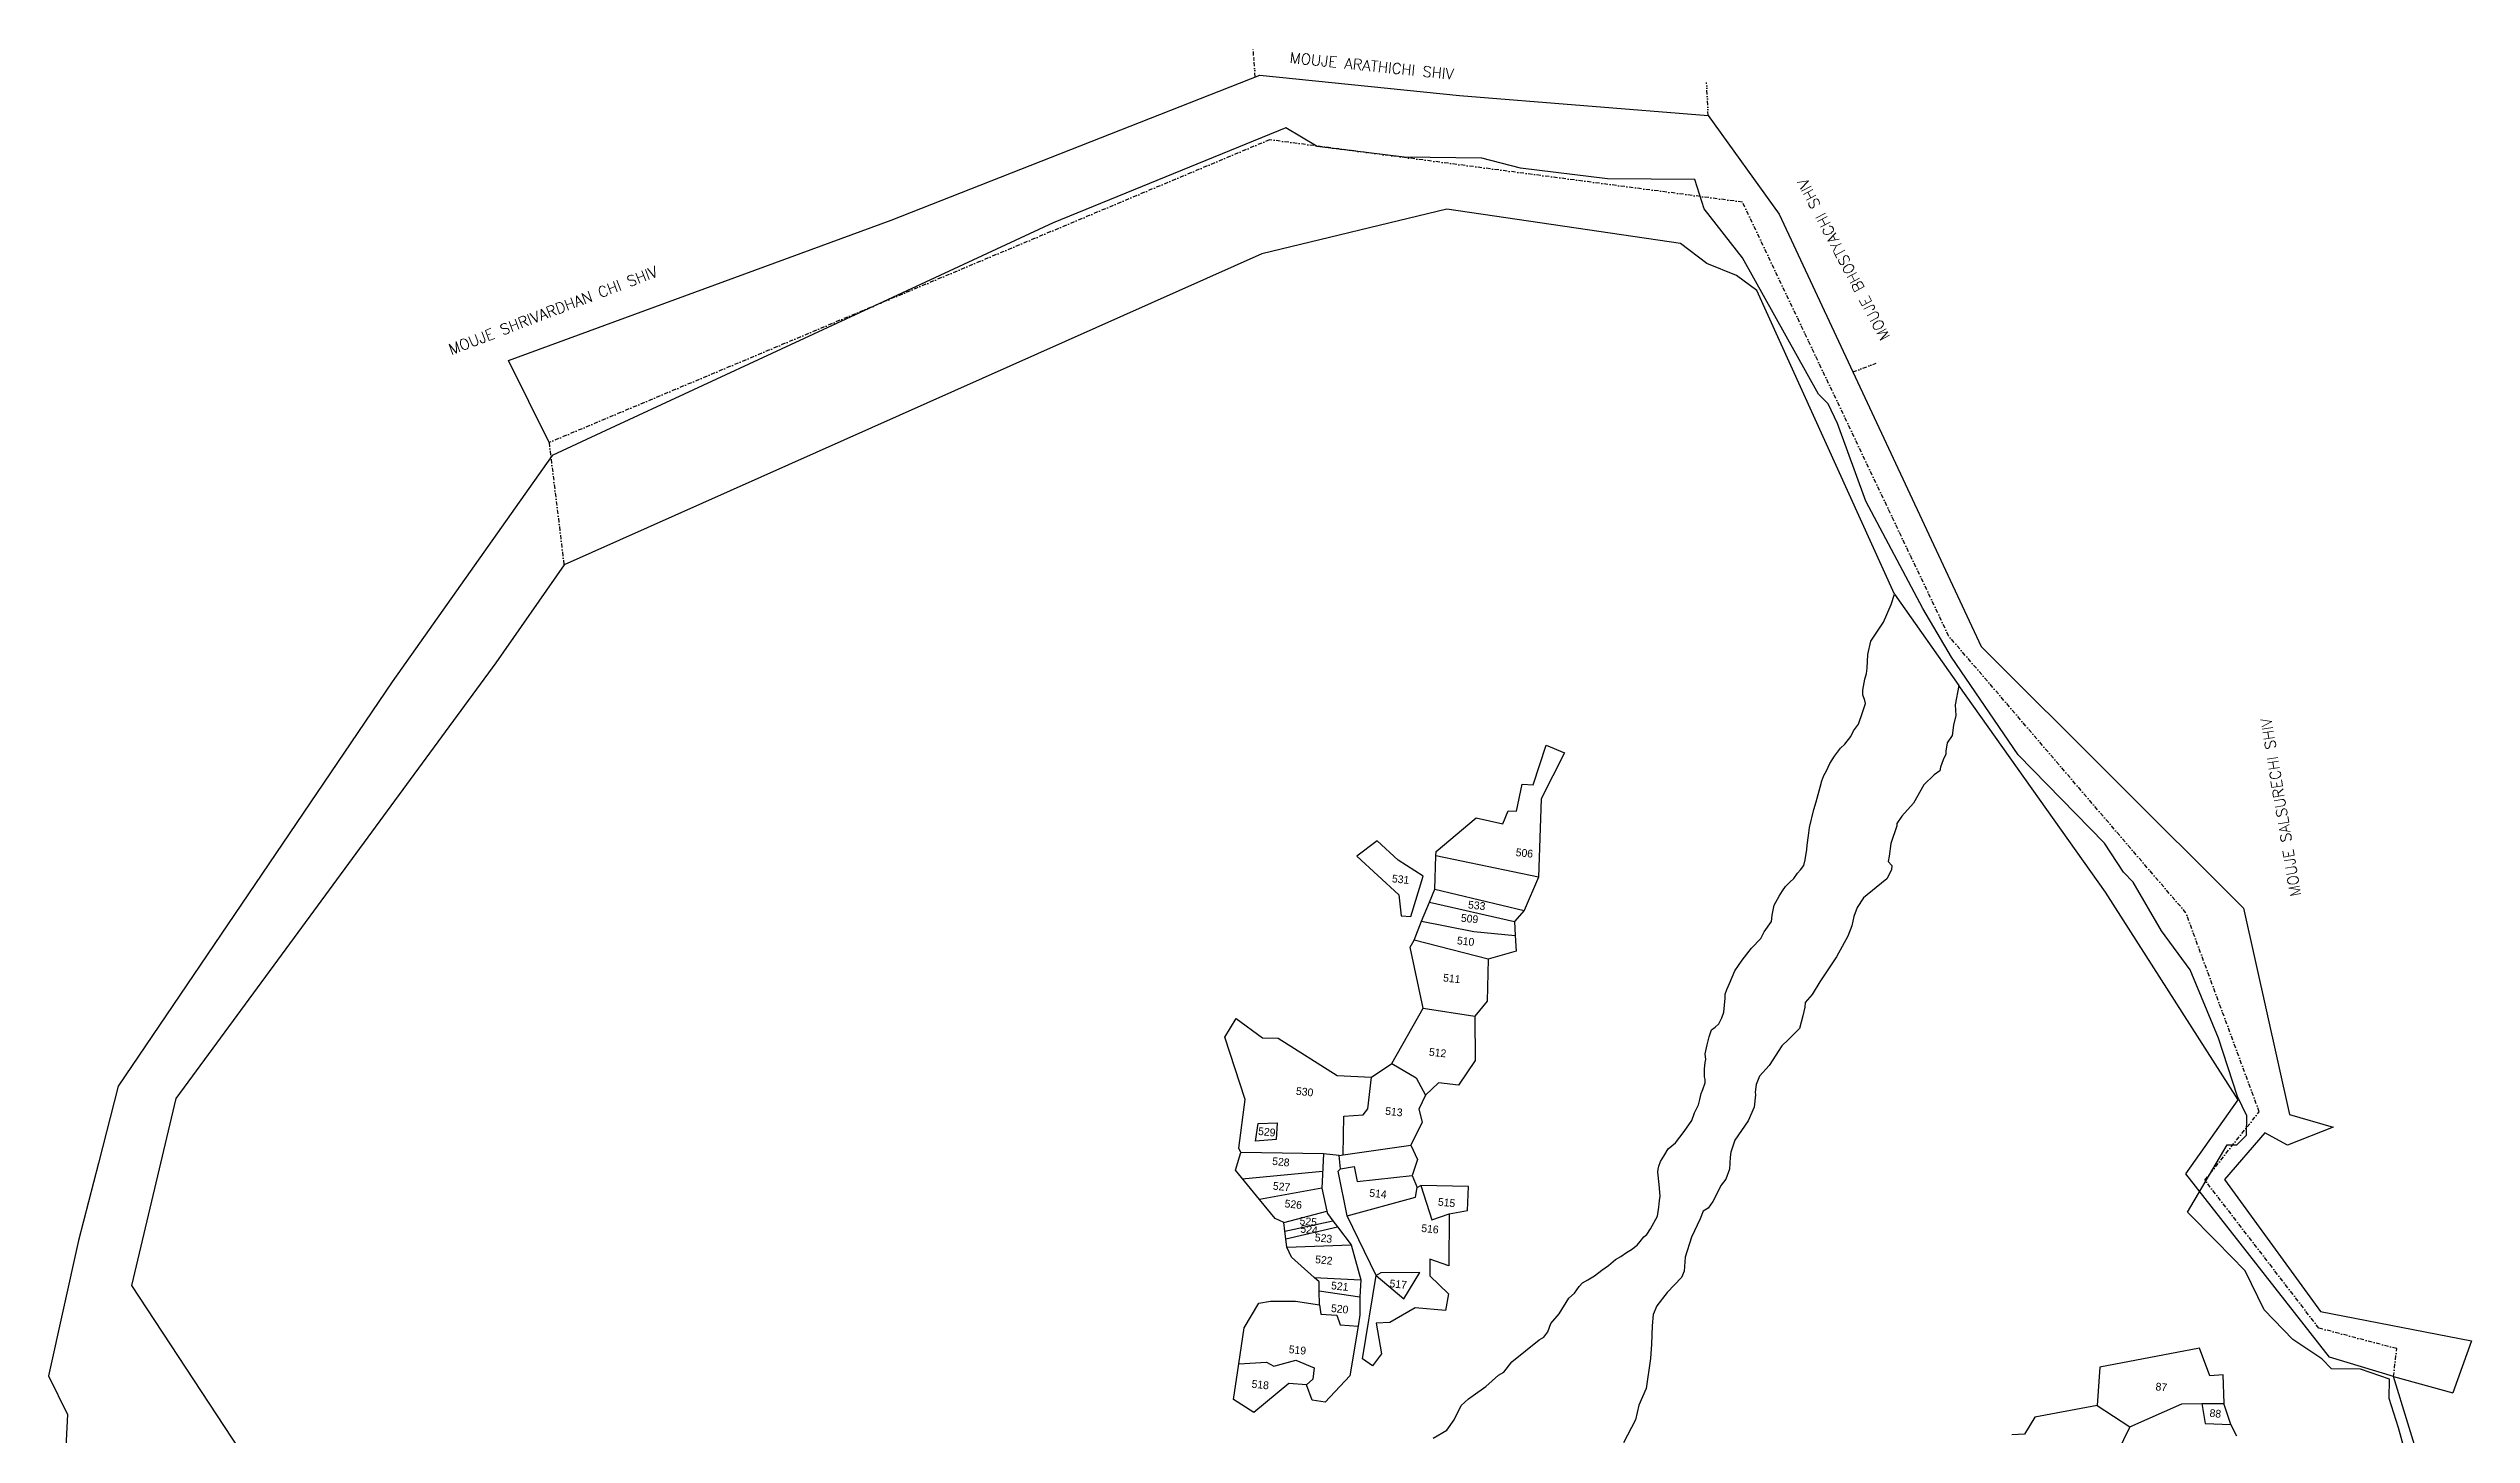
# Model space of a CAD drawing. Header units: metres. Extents: x 290336 to 293471, y 1993039 to 1996947.
# Drawn here: x 290444 to 293332, y 1995295 to 1996947 of the extents above; entities that cross this region are included whole.
import ezdxf
from ezdxf.enums import TextEntityAlignment as Align

# ---------------------------------------------------------------- set-up
doc = ezdxf.new("R2010")
doc.units = ezdxf.units.M
doc.header["$MEASUREMENT"] = 0
doc.linetypes.add('DASHDOT', pattern=[1, 0.5, -0.25, 0, -0.25])
doc.linetypes.add('DIVIDE', pattern=[1.25, 0.5, -0.25, 0, -0.25, 0, -0.25])
for name, color, linetype in [('OFF', 1, 'Continuous'), ('POLY_PARCEL', 6, 'Continuous'), ('POLY_WATER', 4, 'Continuous'), ('TEXT_MAPOUT', 7, 'Continuous'), ('TEXT_PARCEL', 7, 'Continuous'), ('V_BOUND_LINE', 7, 'Continuous'), ('V_BOUND_STREAM_LINE', 7, 'DASHDOT'), ('V_DIVIDE_LINE', 7, 'DIVIDE'), ('VILLAGE BOUNDRY', 1, 'Continuous')]:
    doc.layers.add(name, color=color, linetype=linetype)
doc.styles.get("Standard").update_dxf_attribs({"font": 'simplex.shx'})
doc.styles.add('TEXT_MAP', font='', dxfattribs={"height": 1.8})
doc.styles.get('TEXT_MAP').set_extended_font_data('Kruti Dev 050')

msp = doc.modelspace()

# ---------------------------------------------------------------- linework, layer by layer
at = {"layer": 'OFF'}
for p, q in [((291041, 1996477), (290992.5, 1996574.7)), ((293167.1, 1995660.8), (293112.8, 1995639.6)), ((293332.2, 1995406.2), (293309.9, 1995344.2))]:
    msp.add_line(p, q, dxfattribs=at)
at = {"layer": 'POLY_PARCEL'}
for p, q in [((292213.8, 1996069.1), (292229.4, 1996116.2)), ((292251.3, 1996107.1), (292223.5, 1996052.1)), ((292229.4, 1996116.2), (292251.3, 1996107.1)), ((292193.8, 1996037.6), (292200.9, 1996069.6)), ((292200.9, 1996069.6), (292213.8, 1996069.1)), ((292223.5, 1996052.1), (292220, 1995958.7)), ((292098.1, 1995989.5), (292145.7, 1996029.6)), ((292145.7, 1996029.6), (292177.8, 1996022.5)), ((292177.8, 1996022.5), (292183.9, 1996037.9)), ((292183.9, 1996037.9), (292193.8, 1996037.6)), ((292027.7, 1996002.2), (292003.7, 1995984.1)), ((292003.7, 1995984.1), (292053.8, 1995937.7)), ((292052.8, 1995979), (292027.7, 1996002.2)), ((292096.5, 1995944.7), (292097.9, 1995984.3)), ((292097.9, 1995984.3), (292098.1, 1995989.5)), ((292220, 1995958.7), (292097.9, 1995984.3)), ((292082.8, 1995959.9), (292052.8, 1995979)), ((292067.9, 1995911.9), (292082.8, 1995959.9)), ((292220, 1995958.7), (292202.9, 1995919.3)), ((292053.8, 1995937.7), (292056.6, 1995913)), ((292080.9, 1995906.3), (292090.1, 1995929)), ((292090.1, 1995929), (292096.5, 1995944.7)), ((292090.1, 1995929), (292191.7, 1995905.9)), ((292096.5, 1995944.7), (292202.9, 1995919.3)), ((292056.6, 1995913), (292067.9, 1995911.9)), ((292071.9, 1995884), (292080.9, 1995906.3)), ((292080.9, 1995906.3), (292143.1, 1995894.2)), ((292202.9, 1995919.3), (292191.7, 1995905.9)), ((292191.7, 1995905.9), (292192.5, 1995889.2)), ((292067.2, 1995875.3), (292071.9, 1995884)), ((292082.6, 1995802.9), (292067.2, 1995875.3)), ((292160.3, 1995861.1), (292071.9, 1995884)), ((292143.1, 1995894.2), (292192.5, 1995889.2)), ((292193.4, 1995870.7), (292160.3, 1995861.1)), ((292192.5, 1995889.2), (292193.4, 1995870.7)), ((292160.3, 1995861.1), (292159, 1995811)), ((292159, 1995811), (292144.2, 1995793.4)), ((291846.2, 1995768.3), (291859.9, 1995790.5)), ((291859.9, 1995790.5), (291891.1, 1995767.5)), ((292045.3, 1995736.6), (292082.6, 1995802.9)), ((292082.6, 1995802.9), (292144.2, 1995793.4)), ((292144.2, 1995793.4), (292144.7, 1995740.3)), ((291870.6, 1995693.7), (291846.2, 1995768.3)), ((291891.1, 1995767.5), (291910.1, 1995767)), ((291910.1, 1995767), (291980.3, 1995722.4)), ((292021.2, 1995720.5), (292045.3, 1995736.6)), ((292045.3, 1995736.6), (292074.5, 1995719.6)), ((292144.7, 1995740.3), (292124.9, 1995711.1)), ((291980.3, 1995722.4), (292021.2, 1995720.5)), ((292016.6, 1995682.6), (292021.2, 1995720.5)), ((292074.5, 1995719.6), (292085.6, 1995699.2)), ((292085.6, 1995699.2), (292077.7, 1995682.5)), ((292100.8, 1995713.6), (292085.6, 1995699.2)), ((292124.9, 1995711.1), (292100.8, 1995713.6)), ((291863.1, 1995635.8), (291870.6, 1995693.7)), ((291883, 1995644.4), (291885.9, 1995665.4)), ((291885.9, 1995665.4), (291908.9, 1995666.1)), ((291908.9, 1995666.1), (291907.6, 1995646.4)), ((291987.4, 1995627.9), (291988.3, 1995674.1)), ((291988.3, 1995674.1), (292011.3, 1995675.5)), ((292011.3, 1995675.5), (292016.6, 1995682.6)), ((292081.5, 1995666.8), (292067.9, 1995639.3)), ((292077.7, 1995682.5), (292081.5, 1995666.8)), ((291907.6, 1995646.4), (291883, 1995644.4)), ((291987.4, 1995627.9), (292067.9, 1995639.3)), ((292067.9, 1995639.3), (292076.1, 1995622.4)), ((291858.9, 1995609.5), (291865.6, 1995630.9)), ((291887.8, 1995574.5), (291858.9, 1995609.5)), ((291865.6, 1995630.9), (291863.1, 1995635.8)), ((291963.9, 1995629.2), (291865.6, 1995630.9)), ((291867.2, 1995599.4), (291962.9, 1995608.3)), ((291963.9, 1995629.2), (291961.9, 1995588.2)), ((291982.7, 1995627.2), (291963.9, 1995629.2)), ((291981.5, 1995608.3), (291984.1, 1995611.1)), ((291992.1, 1995555.4), (291981.5, 1995608.3)), ((291982.7, 1995627.2), (291987.4, 1995627.9)), ((291984.1, 1995611.1), (291982.7, 1995627.2)), ((291984.1, 1995611.1), (292000.4, 1995614.2)), ((292000.4, 1995614.2), (292003.9, 1995596.3)), ((292076.1, 1995622.4), (292069.6, 1995603.3)), ((291961.9, 1995588.2), (291887.8, 1995574.5)), ((291961.9, 1995588.2), (291968.1, 1995560.6)), ((292003.9, 1995596.3), (292069.6, 1995603.3)), ((292069.6, 1995603.3), (292075.7, 1995588.9)), ((292073.6, 1995577.6), (292075.7, 1995588.9)), ((292075.7, 1995588.9), (292079.8, 1995591.5)), ((292136.9, 1995590.2), (292079.8, 1995591.5)), ((292079.8, 1995591.5), (292093.1, 1995550.5)), ((292135.4, 1995561.4), (292136.9, 1995590.2)), ((291906.3, 1995552), (291887.8, 1995574.5)), ((291916.5, 1995547.2), (291906.3, 1995552)), ((291916.5, 1995547.2), (291968.1, 1995560.6)), ((291968.1, 1995560.6), (291968.7, 1995557.8)), ((291968.7, 1995557.8), (291975.2, 1995549.3)), ((291992.1, 1995555.4), (292073.6, 1995577.6)), ((292026.7, 1995484), (291992.1, 1995555.4)), ((292093.1, 1995550.5), (292113.7, 1995557.6)), ((292113.7, 1995557.6), (292113.4, 1995495.8)), ((292113.7, 1995557.6), (292135.4, 1995561.4)), ((291917.8, 1995536.8), (291916.5, 1995547.2)), ((291917.8, 1995536.8), (291975.2, 1995549.3)), ((291919, 1995528), (291917.8, 1995536.8)), ((291919, 1995528), (291980.8, 1995542.1)), ((291920.3, 1995517.8), (291919, 1995528)), ((291975.2, 1995549.3), (291980.8, 1995542.1)), ((291980.8, 1995542.1), (291996.9, 1995520.6)), ((291920.3, 1995517.8), (291996.9, 1995520.6)), ((291925.9, 1995505.8), (291920.3, 1995517.8)), ((291952.7, 1995481.9), (291925.9, 1995505.8)), ((291996.9, 1995520.6), (292008.6, 1995479)), ((292113.4, 1995495.8), (292090.5, 1995503.5)), ((292090.5, 1995503.5), (292090.8, 1995483.7)), ((291952.7, 1995481.9), (292008.6, 1995479)), ((291958.8, 1995476.5), (291952.7, 1995481.9)), ((291958.8, 1995465.7), (291958.8, 1995476.5)), ((291958.8, 1995465.7), (292007.2, 1995458.5)), ((291959, 1995449), (291958.8, 1995465.7)), ((292008.6, 1995479), (292007.2, 1995458.5)), ((292010.3, 1995384.7), (292026.7, 1995484)), ((292032.3, 1995487.2), (292026.7, 1995484)), ((292026.7, 1995484), (292059.6, 1995456.1)), ((292078.8, 1995487.7), (292032.3, 1995487.2)), ((292059.6, 1995456.1), (292078.8, 1995487.7)), ((292090.8, 1995483.7), (292113, 1995462.3)), ((291869.2, 1995421.7), (291886.7, 1995451.1)), ((291886.7, 1995451.1), (291900.7, 1995453.5)), ((291900.7, 1995453.5), (291930.4, 1995453.5)), ((291930.4, 1995453.5), (291959, 1995449)), ((291959, 1995449), (291960.8, 1995438.1)), ((291960.8, 1995438.1), (291979.8, 1995436.9)), ((291979.8, 1995436.9), (291983.9, 1995425.1)), ((292007.3, 1995437.2), (292005.1, 1995423.7)), ((292007.2, 1995458.5), (292007.3, 1995437.2)), ((292073, 1995445.4), (292043, 1995427.9)), ((292109.3, 1995442.4), (292073, 1995445.4)), ((292113, 1995462.3), (292109.3, 1995442.4)), ((291863.2, 1995378.9), (291869.2, 1995421.7)), ((291983.9, 1995425.1), (292005.1, 1995423.7)), ((292005.1, 1995423.7), (291995.2, 1995364.5)), ((292043, 1995427.9), (292026.9, 1995427.2)), ((292026.9, 1995427.2), (292033, 1995390.8)), ((291856.5, 1995336.1), (291863.2, 1995378.9)), ((291863.2, 1995378.9), (291896.2, 1995380.8)), ((291896.2, 1995380.8), (291904.8, 1995376.1)), ((291904.8, 1995376.1), (291930.8, 1995383.3)), ((291930.8, 1995383.3), (291952.7, 1995374.2)), ((292022.4, 1995376.6), (292010.3, 1995384.7)), ((292033, 1995390.8), (292022.4, 1995376.6)), ((293008, 1995397.4), (292889.2, 1995375)), ((293020.3, 1995364.7), (293008, 1995397.4)), ((291922.6, 1995355.2), (291880.9, 1995320.6)), ((291943.8, 1995353.8), (291922.6, 1995355.2)), ((291951.3, 1995360.6), (291943.8, 1995353.8)), ((291950.3, 1995335.6), (291943.8, 1995353.8)), ((291952.7, 1995374.2), (291951.3, 1995360.6)), ((291995.2, 1995364.5), (291966.1, 1995333.2)), ((292889.2, 1995375), (292886.1, 1995329.3)), ((293036.1, 1995365.8), (293020.3, 1995364.7)), ((293037.3, 1995331.6), (293036.1, 1995365.8)), ((291880.9, 1995320.6), (291856.5, 1995336.1)), ((291966.1, 1995333.2), (291950.3, 1995335.6)), ((292886.1, 1995329.3), (292811.8, 1995315.2)), ((292886.1, 1995329.3), (292925.1, 1995303.6)), ((292925.1, 1995303.6), (292987, 1995331.3)), ((292987, 1995331.3), (293010.8, 1995331.4)), ((293010.8, 1995331.4), (293037.3, 1995331.6)), ((293010.8, 1995331.4), (293014.9, 1995307.8)), ((293037.4, 1995330.5), (293037.3, 1995331.6)), ((293045.2, 1995306.4), (293037.4, 1995330.5)), ((292799.4, 1995294.8), (292784.2, 1995294.2)), ((292811.8, 1995315.2), (292799.4, 1995294.8)), ((292925.1, 1995303.6), (292910, 1995272.7)), ((293014.9, 1995307.8), (293045.2, 1995306.4)), ((293052.4, 1995292.6), (293045.2, 1995306.4))]:
    msp.add_line(p, q, dxfattribs=at)
at = {"layer": 'POLY_WATER'}
for p, q in [((291448.6, 1996741.9), (291888.1, 1996915)), ((291888.1, 1996915), (292125.9, 1996890.7)), ((292125.9, 1996890.7), (292422.4, 1996866.6)), ((292422.4, 1996866.6), (292507, 1996749.2)), ((290992.5, 1996574.7), (291448.6, 1996741.9)), ((292111.1, 1996755), (291890.6, 1996701.7)), ((292389.5, 1996714.3), (292111.1, 1996755)), ((292507, 1996749.2), (292747.6, 1996234)), ((292420.7, 1996690.4), (292389.5, 1996714.3)), ((291890.6, 1996701.7), (291058.8, 1996331.2)), ((292456.2, 1996675.9), (292420.7, 1996690.4)), ((292480.4, 1996658.2), (292456.2, 1996675.9)), ((292644.4, 1996296.1), (292480.4, 1996658.2)), ((292631.5, 1996262.8), (292640.6, 1996283.9)), ((292640.6, 1996283.9), (292644.4, 1996296.1)), ((292644.4, 1996296.1), (292721.3, 1996187.5)), ((292616.4, 1996240.1), (292631.5, 1996262.8)), ((292612, 1996208.1), (292612.5, 1996224.3)), ((292612.5, 1996224.3), (292616.4, 1996240.1)), ((292747.6, 1996234), (293060.4, 1995921.8)), ((292606.8, 1996181.8), (292609.2, 1996194.8)), ((292609.2, 1996194.8), (292610.9, 1996201.5)), ((292610.9, 1996201.5), (292612, 1996208.1)), ((292721.3, 1996187.5), (292716.9, 1996164.4)), ((292895.8, 1995940.9), (292721.3, 1996187.5)), ((292606.2, 1996155.2), (292609.9, 1996166)), ((292606.8, 1996176.4), (292606.8, 1996181.8)), ((292609.2, 1996169.3), (292606.8, 1996176.4)), ((292609.9, 1996166), (292609.2, 1996169.3)), ((292716.9, 1996164.4), (292717.7, 1996151.6)), ((292592.6, 1996126.6), (292595.4, 1996133.3)), ((292595.4, 1996133.3), (292601.5, 1996141.4)), ((292601.5, 1996141.4), (292606.2, 1996155.2)), ((292713.1, 1996127.6), (292707.4, 1996119.2)), ((292714.9, 1996140.2), (292713.1, 1996127.6)), ((292717.7, 1996151.6), (292714.9, 1996140.2)), ((292567.4, 1996094.2), (292573.1, 1996103.1)), ((292573.1, 1996103.1), (292579.9, 1996112.5)), ((292579.9, 1996112.5), (292585.2, 1996117.3)), ((292585.2, 1996117.3), (292592.6, 1996126.6)), ((292702.6, 1996098.9), (292699.1, 1996090.2)), ((292705.5, 1996105.5), (292702.6, 1996098.9)), ((292705.8, 1996109.2), (292705.5, 1996105.5)), ((292707.4, 1996119.2), (292705.8, 1996109.2)), ((292556, 1996066.1), (292557.8, 1996073.9)), ((292557.8, 1996073.9), (292560.1, 1996080)), ((292560.1, 1996080), (292563.3, 1996085.5)), ((292563.3, 1996085.5), (292567.4, 1996094.2)), ((292691.7, 1996080.9), (292679.3, 1996068.9)), ((292698.6, 1996085.5), (292691.7, 1996080.9)), ((292699.1, 1996090.2), (292698.6, 1996085.5)), ((292548.5, 1996039.7), (292551, 1996048.5)), ((292551, 1996048.5), (292556, 1996066.1)), ((292667, 1996047.3), (292653.1, 1996031.7)), ((292679.3, 1996068.9), (292667, 1996047.3)), ((292542, 1996008.5), (292543, 1996018)), ((292543, 1996018), (292548.5, 1996039.7)), ((292647.2, 1996020.1), (292640.2, 1995999)), ((292647.4, 1996022.7), (292647.2, 1996020.1)), ((292653.1, 1996031.7), (292647.4, 1996022.7)), ((292538, 1995979.7), (292539.8, 1995991.7)), ((292539.8, 1995991.7), (292540.3, 1995997)), ((292540.3, 1995997), (292542, 1996008.5)), ((292638.1, 1995983.8), (292636.9, 1995977.6)), ((292640.2, 1995999), (292638.1, 1995983.8)), ((292519.8, 1995952.9), (292524.5, 1995957.2)), ((292524.5, 1995957.2), (292528.9, 1995963.6)), ((292528.9, 1995963.6), (292532.5, 1995967.5)), ((292532.5, 1995967.5), (292536.2, 1995973)), ((292536.2, 1995973), (292538, 1995979.7)), ((292635.3, 1995957), (292622.5, 1995946.6)), ((292640.7, 1995967.6), (292635.3, 1995957)), ((292636.9, 1995977.6), (292641.2, 1995972.9)), ((292641.2, 1995972.9), (292640.7, 1995967.6)), ((292498.7, 1995913.6), (292501, 1995925.5)), ((292501, 1995925.5), (292506.9, 1995936.1)), ((292506.9, 1995936.1), (292510.8, 1995942.6)), ((292510.8, 1995942.6), (292514.5, 1995947.6)), ((292514.5, 1995947.6), (292519.8, 1995952.9)), ((292607.4, 1995934.4), (292599.9, 1995922.9)), ((292622.5, 1995946.6), (292607.4, 1995934.4)), ((293054.2, 1995693.5), (292895.8, 1995940.9)), ((292489.2, 1995893.8), (292498, 1995906.2)), ((292498, 1995906.2), (292498.7, 1995913.6)), ((292593.7, 1995900.7), (292588.7, 1995888.5)), ((292596.1, 1995912.1), (292593.7, 1995900.7)), ((292599.9, 1995922.9), (292596.1, 1995912.1)), ((293060.4, 1995921.8), (293115.4, 1995676)), ((292462.8, 1995859.8), (292473.9, 1995874.1)), ((292473.9, 1995874.1), (292485.2, 1995885.7)), ((292485.2, 1995885.7), (292489.2, 1995893.8)), ((292588.7, 1995888.5), (292575.5, 1995863.8)), ((292447.7, 1995832.2), (292454.1, 1995847.4)), ((292454.1, 1995847.4), (292462.8, 1995859.8)), ((292575.5, 1995863.8), (292555.4, 1995834)), ((292441.8, 1995806.2), (292442.7, 1995814.6)), ((292442.6, 1995819.4), (292444.8, 1995825)), ((292442.7, 1995814.6), (292442.6, 1995819.4)), ((292444.8, 1995825), (292447.7, 1995832.2)), ((292538, 1995809.7), (292537.4, 1995803.9)), ((292546.4, 1995819), (292538, 1995809.7)), ((292555.4, 1995834), (292546.4, 1995819)), ((292430.6, 1995780.2), (292435.2, 1995784)), ((292435.2, 1995784), (292438.6, 1995791.1)), ((292438.6, 1995791.1), (292440.9, 1995797.8)), ((292440.9, 1995797.8), (292441.8, 1995806.2)), ((292535.3, 1995793.5), (292531.1, 1995778.5)), ((292537.4, 1995803.9), (292535.3, 1995793.5)), ((292418.8, 1995748.5), (292421, 1995758.9)), ((292421, 1995758.9), (292423.6, 1995768.7)), ((292423.6, 1995768.7), (292426.5, 1995776.9)), ((292426.5, 1995776.9), (292430.6, 1995780.2)), ((292510.3, 1995757.8), (292495.1, 1995734.4)), ((292518, 1995765.5), (292510.3, 1995757.8)), ((292531.1, 1995778.5), (292518, 1995765.5)), ((292418, 1995730.5), (292418.8, 1995737.9)), ((292418.1, 1995720.9), (292418, 1995730.5)), ((292419.7, 1995741.5), (292418.8, 1995748.5)), ((292418.8, 1995737.9), (292419.7, 1995741.5)), ((292495.1, 1995734.4), (292483.7, 1995721.8)), ((292412.6, 1995693.8), (292413.9, 1995701.1)), ((292413.9, 1995701.1), (292416, 1995705.7)), ((292416, 1995705.7), (292419, 1995713.9)), ((292418.8, 1995717.6), (292418.1, 1995720.9)), ((292419, 1995713.9), (292418.8, 1995717.6)), ((292478.7, 1995699.4), (292477.2, 1995684.7)), ((292479.5, 1995711.6), (292478.5, 1995702.6)), ((292478.5, 1995702.6), (292478.7, 1995699.4)), ((292483.7, 1995721.8), (292479.5, 1995711.6)), ((292393.8, 1995655.9), (292403.1, 1995668.8)), ((292403.1, 1995668.8), (292406.2, 1995678)), ((292406.2, 1995678), (292410.9, 1995687.6)), ((292410.9, 1995687.6), (292412.6, 1995693.8)), ((292470.2, 1995668.4), (292454, 1995645.6)), ((292477.2, 1995684.7), (292470.2, 1995668.4)), ((292991.8, 1995605.4), (293054.2, 1995693.5)), ((293115.4, 1995676), (293167.1, 1995660.8)), ((292374.6, 1995635), (292383.3, 1995642.1)), ((292383.3, 1995642.1), (292393.8, 1995655.9)), ((292454, 1995645.6), (292449.3, 1995631.2)), ((293086, 1995654.3), (293037.9, 1995598.5)), ((293112.8, 1995639.6), (293086, 1995654.3)), ((292362.2, 1995607.1), (292362.6, 1995610.7)), ((292362.6, 1995610.7), (292363.5, 1995614.4)), ((292363.5, 1995614.4), (292365.6, 1995620)), ((292365.6, 1995620), (292369.5, 1995626.5)), ((292369.5, 1995626.5), (292374.6, 1995635)), ((292447.7, 1995610.8), (292443.3, 1995599)), ((292448.6, 1995625), (292447.7, 1995610.8)), ((292449.3, 1995631.2), (292448.6, 1995625)), ((292363.9, 1995592.5), (292362.2, 1995607.1)), ((292365.1, 1995578.6), (292363.9, 1995592.5)), ((292364.5, 1995573.3), (292365.1, 1995578.6)), ((292437.7, 1995591.6), (292427.8, 1995572.4)), ((292443.3, 1995599), (292437.7, 1995591.6)), ((293162.8, 1995386.8), (292991.8, 1995605.4)), ((293037.9, 1995598.5), (293152.1, 1995441.1)), ((292353.6, 1995539.9), (292362.1, 1995555)), ((292362.1, 1995555), (292363.7, 1995565.4)), ((292363.7, 1995565.4), (292364.5, 1995573.3)), ((292412.9, 1995551.6), (292402.6, 1995529.8)), ((292416.5, 1995560.8), (292412.9, 1995551.6)), ((292422.2, 1995564.5), (292416.5, 1995560.8)), ((292427.8, 1995572.4), (292422.2, 1995564.5)), ((292337.8, 1995520.3), (292341.4, 1995524.7)), ((292341.4, 1995524.7), (292345.7, 1995530.1)), ((292345.7, 1995530.1), (292349.2, 1995532.9)), ((292349.2, 1995532.9), (292353.6, 1995539.9)), ((292402.6, 1995529.8), (292394.9, 1995506.1)), ((292295.6, 1995490.6), (292303.7, 1995496.1)), ((292303.7, 1995496.1), (292311.8, 1995503.3)), ((292311.8, 1995503.3), (292318.1, 1995506.9)), ((292318.1, 1995506.9), (292324.9, 1995511.5)), ((292324.9, 1995511.5), (292330.9, 1995515.1)), ((292330.9, 1995515.1), (292337.8, 1995520.3)), ((292394.9, 1995506.1), (292393.7, 1995489.3)), ((292256.5, 1995456.9), (292263, 1995463.1)), ((292263, 1995463.1), (292268.6, 1995471.1)), ((292268.6, 1995471.1), (292272.8, 1995475.4)), ((292272.8, 1995475.4), (292279, 1995479)), ((292279, 1995479), (292286.9, 1995483.5)), ((292286.9, 1995483.5), (292295.6, 1995490.6)), ((292373.5, 1995463.7), (292361.2, 1995448)), ((292390.7, 1995481.6), (292373.5, 1995463.7)), ((292393.7, 1995489.3), (292390.7, 1995481.6)), ((292234.8, 1995426.7), (292245, 1995438.4)), ((292245, 1995438.4), (292256.5, 1995456.9)), ((292356.9, 1995437.8), (292355.5, 1995424.1)), ((292361.2, 1995448), (292356.9, 1995437.8)), ((293152.1, 1995441.1), (293332.2, 1995406.2)), ((292188.5, 1995381), (292221.1, 1995407.4)), ((292221.1, 1995407.4), (292226.7, 1995410.5)), ((292226.7, 1995410.5), (292231.1, 1995417)), ((292231.1, 1995417), (292234.8, 1995426.7)), ((292355.5, 1995424.1), (292354.9, 1995402.3)), ((293332.2, 1995406.2), (293332.2, 1995406.2)), ((292178.8, 1995368.7), (292188.5, 1995381)), ((292353.5, 1995385), (292348.3, 1995349.4)), ((292354.9, 1995402.3), (292353.5, 1995385)), ((293239.2, 1995363.7), (293162.8, 1995386.8)), ((292142.4, 1995341.1), (292157.3, 1995351.8)), ((292157.3, 1995351.8), (292172.5, 1995365.1)), ((292172.5, 1995365.1), (292178.8, 1995368.7)), ((292348.3, 1995349.4), (292339.8, 1995329.5)), ((293239.2, 1995363.7), (293309.9, 1995344.2)), ((292119.7, 1995312), (292127.9, 1995329.3)), ((292127.9, 1995329.3), (292136.6, 1995336.9)), ((292136.6, 1995336.9), (292142.4, 1995341.1)), ((292339.8, 1995329.5), (292335.9, 1995311.9)), ((292094.6, 1995290.2), (292111, 1995299.6)), ((292111, 1995299.6), (292119.7, 1995312)), ((292335.9, 1995311.9), (292321.3, 1995284.7))]:
    msp.add_line(p, q, dxfattribs=at)
at = {"layer": 'V_BOUND_LINE'}
for p, q in [((291058.8, 1996331.2), (290977.6, 1996214.2)), ((290977.6, 1996214.2), (290741.7, 1995893)), ((290741.7, 1995893), (290596.3, 1995695)), ((290596.3, 1995695), (290543.5, 1995472.2)), ((290543.5, 1995472.2), (290867.6, 1994979.1)), ((293273.5, 1995252.6), (293239.2, 1995363.7))]:
    msp.add_line(p, q, dxfattribs=at)
at = {"layer": 'V_BOUND_STREAM_LINE', "ltscale": 10}
for p, q in [((291899.6, 1996837.9), (291041, 1996477)), ((292463.2, 1996763.6), (291899.6, 1996837.9)), ((292709, 1996246.5), (292463.2, 1996763.6)), ((291041, 1996477), (291058.8, 1996331.2)), ((292991.7, 1995916.5), (292709, 1996246.5)), ((293079.1, 1995679.3), (292991.7, 1995916.5)), ((293014.4, 1995597.9), (293079.1, 1995679.3)), ((293150.2, 1995421.4), (293014.4, 1995597.9)), ((293243, 1995397), (293150.2, 1995421.4)), ((293239.2, 1995363.7), (293243, 1995397)), ((293243, 1995397), (293243, 1995397))]:
    msp.add_line(p, q, dxfattribs=at)
at = {"layer": 'V_DIVIDE_LINE', "ltscale": 10}
for p, q in [((291882.5, 1996912.8), (291880.1, 1996946.7)), ((292422.4, 1996866.6), (292420.5, 1996906.1)), ((292594.9, 1996561.1), (292622.8, 1996571.6))]:
    msp.add_line(p, q, dxfattribs=at)
at = {"layer": 'VILLAGE BOUNDRY'}
for p, q in [((291919.2, 1996852.1), (291641.8, 1996738.9)), ((291956.4, 1996829.8), (291919.2, 1996852.1)), ((292060.2, 1996817.1), (291956.4, 1996829.8)), ((292152.6, 1996816.1), (292060.2, 1996817.1)), ((292198.6, 1996804.1), (292152.6, 1996816.1)), ((292302.5, 1996791.4), (292198.6, 1996804.1)), ((292406.4, 1996790.3), (292302.5, 1996791.4)), ((292417.6, 1996755.5), (292406.4, 1996790.3)), ((291641.8, 1996738.9), (291422, 1996636.8)), ((292463.2, 1996697.3), (292417.6, 1996755.5)), ((292553.9, 1996534.6), (292463.2, 1996697.3)), ((291422, 1996636.8), (291108.7, 1996491.2)), ((292565.3, 1996522.9), (292553.9, 1996534.6)), ((292576.6, 1996499.7), (292565.3, 1996522.9)), ((291108.7, 1996491.2), (291044.5, 1996461.4)), ((292610.2, 1996406.9), (292576.6, 1996499.7)), ((291044.5, 1996461.4), (290853.9, 1996191.6)), ((292678.2, 1996279.1), (292610.2, 1996406.9)), ((292712.2, 1996221), (292678.2, 1996279.1)), ((292791.8, 1996104.6), (292712.2, 1996221)), ((290853.9, 1996191.6), (290527.6, 1995709.9)), ((292894.6, 1995999.6), (292791.8, 1996104.6)), ((292917.3, 1995964.7), (292894.6, 1995999.6)), ((292928.8, 1995953), (292917.3, 1995964.7)), ((292962.8, 1995894.9), (292928.8, 1995953)), ((292996.9, 1995848.3), (292962.8, 1995894.9)), ((293030.7, 1995767.1), (292996.9, 1995848.3)), ((293053.1, 1995697.5), (293030.7, 1995767.1)), ((290527.6, 1995709.9), (290503.9, 1995617.9)), ((293064.4, 1995674.3), (293053.1, 1995697.5)), ((293064.1, 1995651.2), (293064.4, 1995674.3)), ((292993.8, 1995559.5), (293040.9, 1995639.9)), ((293040.9, 1995639.9), (293052.5, 1995639.8)), ((293052.5, 1995639.8), (293064.1, 1995651.2)), ((290503.9, 1995617.9), (290480.1, 1995525.9)), ((293028.1, 1995524.5), (292993.8, 1995559.5)), ((290480.1, 1995525.9), (290444.3, 1995364.7)), ((293062.4, 1995489.5), (293028.1, 1995524.5)), ((293085, 1995443.1), (293062.4, 1995489.5)), ((293119.3, 1995408), (293085, 1995443.1)), ((293153.7, 1995384.6), (293119.3, 1995408)), ((293165.1, 1995372.9), (293153.7, 1995384.6)), ((290444.3, 1995364.7), (290467.1, 1995318.5)), ((293199.7, 1995372.5), (293165.1, 1995372.9)), ((293234.3, 1995360.6), (293199.7, 1995372.5)), ((293234, 1995337.5), (293234.3, 1995360.6)), ((293245.2, 1995302.7), (293234, 1995337.5)), ((290467.1, 1995318.5), (290453.5, 1995053.5)), ((293267.4, 1995221.6), (293245.2, 1995302.7))]:
    msp.add_line(p, q, dxfattribs=at)

# ---------------------------------------------------------------- texts
at = {"layer": 'TEXT_MAPOUT'}
for s, rotation, p in [('MOUJE ARATHICHI SHIV', 354.1017, (291923.2, 1996929.6)), ('MOUJE BHOSTYACHI SHIV', 117.77, (292639.7, 1996602.9)), ('MOUJE SHRIVARDHAN CHI SHIV', 20.8765, (290924.4, 1996581.3)), ('MOUJE SALSURECHI SHIV', 99.5687, (293129, 1995937.2))]:
    msp.add_text(s, height=12.836, rotation=rotation, dxfattribs=at).set_placement(p)
at = {"layer": 'TEXT_PARCEL', "style": 'TEXT_MAP'}
for s, p in [('506', (292203.4, 1995987.7)), ('531', (292055.9, 1995956.4)), ('533', (292146.6, 1995925.2)), ('509', (292138.1, 1995909.5)), ('510', (292133.4, 1995882.5)), ('511', (292116.9, 1995838.1)), ('512', (292100, 1995749.7)), ('530', (291941.5, 1995703.1)), ('513', (292047.9, 1995679.3)), ('529', (291896.4, 1995655.3)), ('528', (291913.2, 1995619.6)), ('527', (291914, 1995590.1)), ('514', (292028.9, 1995581.6)), ('526', (291928, 1995569)), ('525', (291945.8, 1995548.5)), ('515', (292110.7, 1995571)), ('524', (291946.8, 1995538.8)), ('523', (291964, 1995528.6)), ('516', (292090.9, 1995539.7)), ('522', (291964.4, 1995502.5)), ('521', (291983.4, 1995471.3)), ('517', (292053, 1995473.7)), ('520', (291983.3, 1995444.3)), ('519', (291932.9, 1995395.3)), ('518', (291888.6, 1995354)), ('87', (292962.5, 1995351.2)), ('88', (293026.9, 1995319.7))]:
    msp.add_text(s, height=9.24, rotation=354.1017, dxfattribs=at).set_placement(p, align=Align.MIDDLE)

doc.saveas('drawing.dxf')
